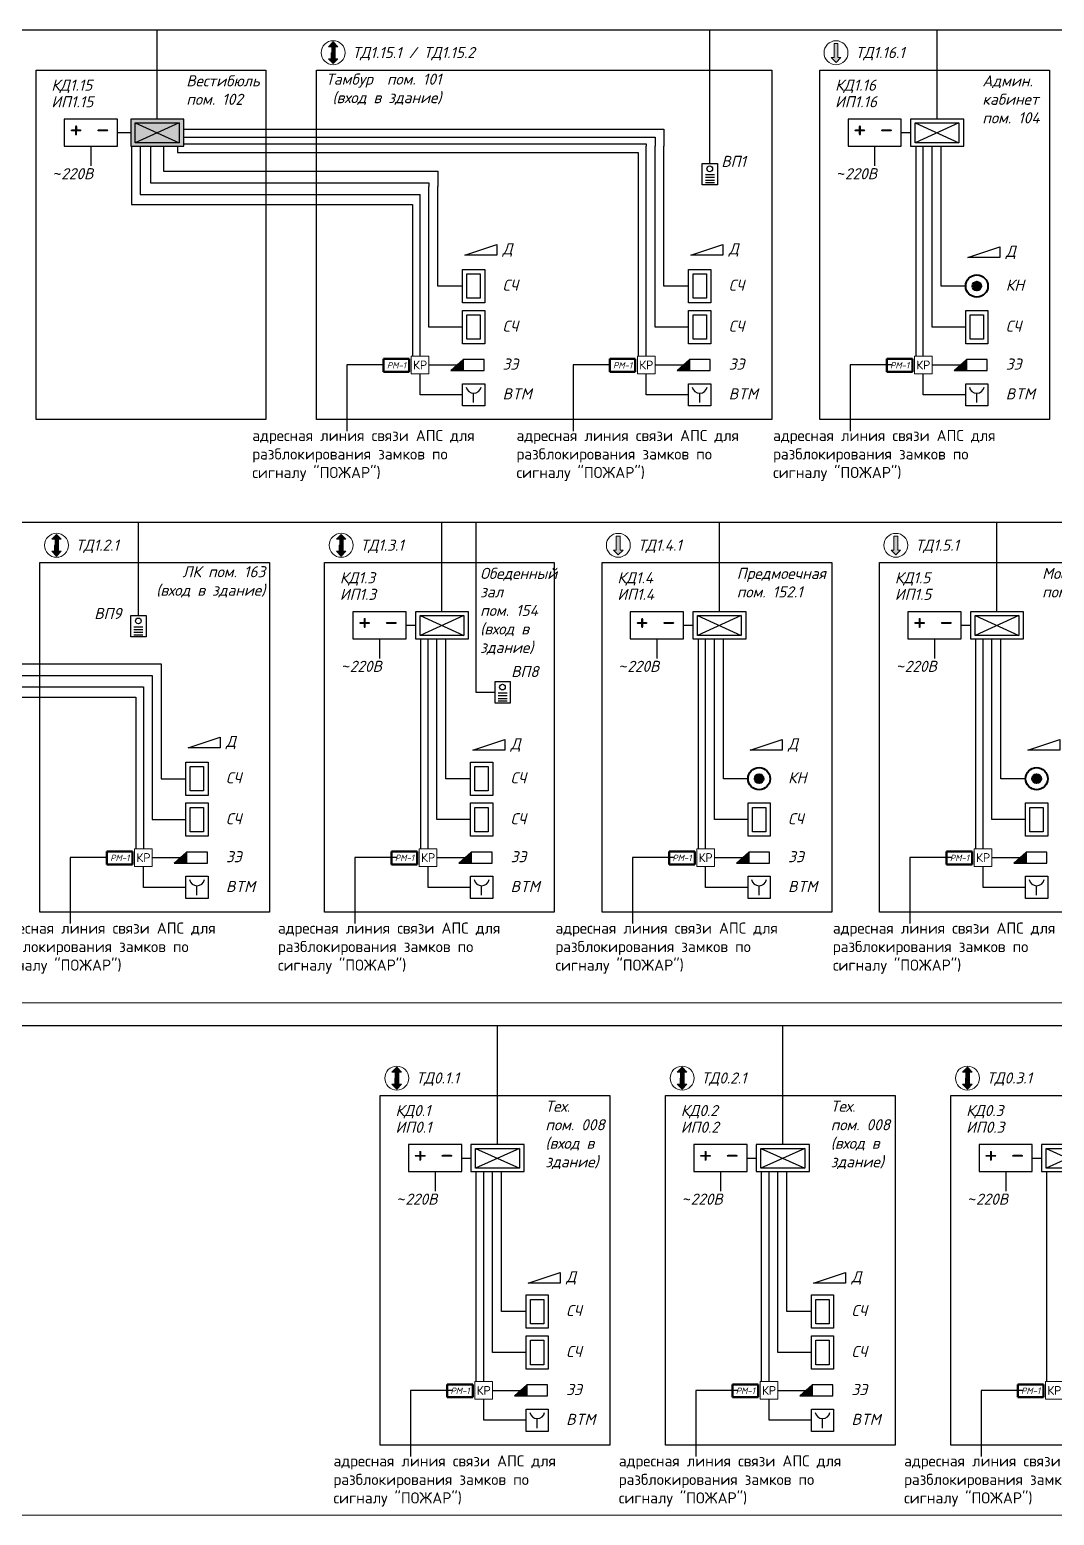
# Model space of a CAD drawing. Header units: millimetres. Extents: x -227263 to 66247, y -328592 to 378394.
# Drawn here: x -185795 to -162712, y -322928 to -289466 of the extents above; entities that cross this region are included whole.
import ezdxf
from ezdxf.enums import TextEntityAlignment as Align

# ---------------------------------------------------------------- set-up
doc = ezdxf.new("R2010")
doc.units = ezdxf.units.MM
doc.header["$LTSCALE"] = 0.5
doc.set_wipeout_variables(frame=1)
doc.linetypes.add('DASHED2', pattern=[9.525, 6.35, -3.175])
doc.layers.get('0').update_dxf_attribs({"lineweight": 18})
for name, color, linetype, lineweight in [('002_СКУД', 7, 'Continuous', 40), ('1-ПС RS-485', 6, 'Continuous', 30), ('_0', 7, 'Continuous', 18), ('_СС_ТФ', 174, 'Continuous', 30), ('АО Блоки управления', 1, 'Continuous', 50), ('АПС извещ', 1, 'Continuous', 30), ('СС_СКУД_кабель', 7, 'Continuous', 30), ('СС_СКУД_оборудование', 7, 'Continuous', 25), ('Текст', 2, 'Continuous', 0)]:
    doc.layers.add(name, color=color, linetype=linetype, lineweight=lineweight)
for name, color, linetype in [('003_ОС', 170, 'Continuous'), ('1', 7, 'Continuous'), ('Датчики охр.', 5, 'Continuous')]:
    doc.layers.add(name, color=color, linetype=linetype)
doc.styles.add('DEN', font='', dxfattribs={"height": 300})
doc.styles.add('ISOCPEUR', font='isocpeui.ttf', dxfattribs={"height": 2.5})
doc.styles.get('DEN').set_extended_font_data('ISOCPEUR')

# ---------------------------------------------------------------- blocks, each defined once
blk = doc.blocks.new('A$Cff5e0414')
at = {"color": 0, "linetype": 'Continuous', "lineweight": -2}
blk.add_wipeout([(0, 400), (400, 400), (400, 0), (0, 0)], dxfattribs=at).dxf.layer = '002_СКУД'
at = {"layer": '002_СКУД', "color": 0, "linetype": 'Continuous', "lineweight": -2}
blk.add_lwpolyline([(0, 400), (400, 400), (400, 0), (0, 0)], close=True, dxfattribs=at)
blk.add_lwpolyline([(200, 60), (200, 230)], dxfattribs=at)
blk.add_arc((200, 367), 137, 191.269, 348.731, dxfattribs=at)
blk = doc.blocks.new('A$C02b998a6')
at = {"color": 0, "linetype": 'Continuous', "lineweight": 15}
blk.add_wipeout([(0, 400), (400, 400), (400, 0), (0, 0)], dxfattribs=at).dxf.layer = '002_СКУД'
at = {"layer": '002_СКУД', "color": 0, "linetype": 'Continuous', "lineweight": 15}
blk.add_lwpolyline([(0, 0), (400, 0), (400, 400), (0, 400)], close=True, dxfattribs=at)
at = {"layer": '002_СКУД', "color": 0, "linetype": 'Continuous', "lineweight": 15, "style": 'DEN'}
blk.add_text('КР', height=200, dxfattribs=at).set_placement((200, 200), align=Align.MIDDLE_CENTER)
blk = doc.blocks.new('A$C5594c400')
at = {"layer": '002_СКУД', "color": 7, "lineweight": 30}
blk.add_lwpolyline([(0, 0), (720, 240), (720, 0), (0, 0)], dxfattribs=at)
blk = doc.blocks.new('A$C876f5cd0')
at = {"layer": '002_СКУД', "lineweight": 30}
h = blk.add_hatch(color=256, dxfattribs=at)
h.dxf.hatch_style = 1
h.paths.add_polyline_path([(468, 0), (744, 0), (468, 250)])
for points in [[(0, 250), (468, 250), (744, 0), (0, 0), (0, 250)], [(468, 250), (468, 0)]]:
    blk.add_lwpolyline(points, dxfattribs=at)
blk = doc.blocks.new('A$C49419f92')
at = {"color": 0, "linetype": 'Continuous', "lineweight": -2}
blk.add_wipeout([(0, 600), (400, 600), (400, 0), (0, 0)], dxfattribs=at).dxf.layer = '002_СКУД'
at = {"layer": '002_СКУД', "color": 0, "linetype": 'Continuous', "lineweight": -2}
for points in [[(0, 600), (400, 600), (400, 0), (0, 0)], [(80, 520), (320, 520), (320, 80), (80, 80)]]:
    blk.add_lwpolyline(points, close=True, dxfattribs=at)
blk = doc.blocks.new('РМ-1')
blk.add_wipeout([(-500, 250), (500, 250), (500, -250), (-500, -250)]).dxf.layer = 'АО Блоки управления'
at = {"layer": 'АО Блоки управления'}
for p, q in [((-500, -250), (-500, 250)), ((-500, 250), (500, 250)), ((500, 250), (500, -250)), ((500, -250), (-500, -250))]:
    blk.add_line(p, q, dxfattribs=at)
at = {"layer": 'АО Блоки управления', "color": 7, "ltscale": 100, "style": 'ISOCPEUR'}
blk.add_text('РМ-1', height=250, dxfattribs=at).set_placement((0, 0), align=Align.MIDDLE)
blk = doc.blocks.new('A$Ca14e5f01')
at = {"lineweight": 20}
h = blk.add_hatch(color=0, dxfattribs=at)
h.dxf.hatch_style = 1
h.paths.add_polyline_path([(315, 405), (378, 405), (270, 514), (162, 405), (225, 405), (225, 270), (315, 270)])
h = blk.add_hatch(color=0, dxfattribs=at)
h.dxf.hatch_style = 1
h.paths.add_polyline_path([(315, 134), (315, 270), (225, 270), (225, 134), (162, 134), (270, 25), (378, 134)])
at = {"color": 0, "lineweight": 20}
for p, q in [((162, 405), (270, 514)), ((225, 405), (162, 405)), ((378, 405), (270, 514)), ((315, 270), (315, 405)), ((315, 405), (378, 405)), ((225, 134), (162, 134)), ((162, 134), (270, 25)), ((225, 270), (225, 134)), ((315, 270), (225, 270)), ((315, 270), (225, 270)), ((378, 134), (270, 25)), ((315, 270), (315, 134)), ((315, 134), (378, 134))]:
    blk.add_line(p, q, dxfattribs=at)
blk.add_circle((270, 270), 270, dxfattribs=at)
blk = doc.blocks.new('*U275')
at = {"layer": '_СС_ТФ', "color": 3, "lineweight": 30}
for p, q in [((-102, -14), (101, -14)), ((-102, -74), (101, -74)), ((-102, -136), (101, -136)), ((-102, -194), (101, -194))]:
    blk.add_line(p, q, dxfattribs=at)
blk.add_lwpolyline([(-171, 241), (171, 241), (171, -241), (-171, -241)], close=True, dxfattribs=at)
blk.add_circle((-3, 117), 64.3, dxfattribs=at)
blk = doc.blocks.new('A$C9ab982bb')
at = {"layer": 'АПС извещ', "color": 1, "lineweight": 30, "ltscale": 100}
blk.add_lwpolyline([(320, 0), (320, 631), (0, 631), (0, 0)], close=True, dxfattribs=at)
at = {"layer": '1', "color": 7, "lineweight": 20, "style": 'DEN'}
blk.add_text('+ -', height=240, rotation=270, dxfattribs=at).set_placement((92, 573))
blk = doc.blocks.new('контр')
at = {"layer": 'АПС извещ', "color": 5, "lineweight": 30, "ltscale": 100}
blk.add_lwpolyline([(316, 162), (-314, 162), (-314, -158), (316, -158)], close=True, dxfattribs=at)
at = {"layer": 'Датчики охр.', "color": 5, "lineweight": 30}
for p, q in [((-259, 118), (259, -118)), ((259, 118), (-259, -118))]:
    blk.add_line(p, q, dxfattribs=at)
blk.add_lwpolyline([(-259, 118), (259, 118), (259, -118), (-259, -118)], close=True, dxfattribs=at)
blk = doc.blocks.new('Кнопка выхода')
at = {"layer": '002_СКУД'}
h = blk.add_hatch(color=256, dxfattribs=at)
h.dxf.hatch_style = 1
h.paths.add_polyline_path([(-100, 0, 1), (100, 0, 1)])
for radius in [250, 100]:
    blk.add_circle((0, 0), radius, dxfattribs=at)
blk = doc.blocks.new('точка доступа')
at = {"lineweight": 20}
h = blk.add_hatch(color=0, dxfattribs=at)
h.dxf.hatch_style = 1
h.paths.add_polyline_path([(-64, 154), (-64, -293), (64, -293), (64, 154), (154, 154), (0, 310), (-154, 154)])
at = {"color": 0, "lineweight": 20}
for p, q in [((-154, 154), (0, 310)), ((-64, 154), (-154, 154)), ((-64, -293), (-64, 154)), ((154, 154), (0, 310)), ((64, -293), (64, 154)), ((64, 154), (154, 154)), ((-64, -293), (64, -293))]:
    blk.add_line(p, q, dxfattribs=at)
blk.add_circle((0, 0), 385, dxfattribs=at)
blk = doc.blocks.new('A$C40bc01a5')
at = {"layer": '_0', "true_color": 0xffffff, "transparency": 33554610}
h = blk.add_hatch(color=7, dxfattribs=at)
h.dxf.hatch_style = 1
h.paths.add_polyline_path([(602, 309), (-598, 309), (-598, -300), (602, -300)])
at = {"layer": 'АПС извещ', "color": 82, "lineweight": 30, "ltscale": 100}
blk.add_lwpolyline([(602, 309), (-598, 309), (-598, -300), (602, -300)], close=True, dxfattribs=at)
at = {"layer": 'Датчики охр.', "color": 82, "lineweight": 30}
for p, q in [((-494, 225), (494, -225)), ((494, 225), (-494, -225))]:
    blk.add_line(p, q, dxfattribs=at)
blk.add_lwpolyline([(-494, 225), (494, 225), (494, -225), (-494, -225)], close=True, dxfattribs=at)

msp = doc.modelspace()

# ---------------------------------------------------------------- linework, layer by layer
for p, q in [((-115790.6, -311384.7), (-220672.3, -311384.7)), ((-220672.3, -322928), (-159060, -322928))]:
    msp.add_line(p, q)
at = {"layer": '003_ОС', "color": 1, "ltscale": 70}
for points in [[(-184416, -292089.2), (-184416, -292533)], [(-166759.3, -292089.2), (-166759.3, -292533)], [(-177915.2, -303184.7), (-177915.2, -303628.5)], [(-171663.6, -303184.7), (-171663.6, -303628.5)], [(-165411.9, -303184.7), (-165411.9, -303628.5)], [(-176662.9, -315186.6), (-176662.9, -315630.4)], [(-170234.9, -315186.6), (-170234.9, -315630.4)], [(-163806.9, -315186.6), (-163806.9, -315630.4)]]:
    msp.add_lwpolyline(points, dxfattribs=at)
at = {"layer": '1-ПС RS-485', "color": 1, "linetype": 'DASHED2', "lineweight": 30}
for points in [[(-176799.9, -297018.4), (-176166.4, -297018.4)], [(-171705.1, -297018.4), (-171071.6, -297018.4)], [(-165463.4, -297018.4), (-164830, -297018.4)], [(-183032.5, -308114), (-182399, -308114)], [(-176619.4, -308114), (-175985.9, -308114)], [(-170367.7, -308114), (-169734.2, -308114)], [(-164116, -308114), (-163482.6, -308114)], [(-175367, -320115.9), (-174733.5, -320115.9)], [(-168939, -320115.9), (-168305.5, -320115.9)]]:
    msp.add_lwpolyline(points, dxfattribs=at)
at = {"layer": 'СС_СКУД_кабель', "color": 6, "lineweight": 25}
for points in [[(-213237.9, -294766.7), (-211297.6, -294766.7), (-211297.6, -289466.3), (-140577.7, -289466.3), (-140577.7, -293295.6), (-140157.6, -293295.6)], [(-182920.1, -291484.7), (-182920.1, -289470.5)], [(-170471.5, -292476), (-170471.5, -289470.5)], [(-165350.8, -291480.6), (-165350.8, -289466.3)], [(-182320.1, -291704.2), (-171505.1, -291704.2), (-171505.1, -292089.2)], [(-183075.4, -292089.2), (-183075.4, -292913.5), (-176799.9, -292913.5), (-176799.9, -292994.5)], [(-182781.5, -292089.2), (-182781.5, -292653.1), (-176599.9, -292653.1), (-176599.9, -292994.5)], [(-182320.1, -291883.2), (-171705.1, -291883.2), (-171705.1, -292089.2)], [(-170949.5, -296163.3), (-171705.1, -296163.3), (-171705.1, -292089.2)], [(-164707.9, -296163.3), (-165463.4, -296163.3), (-165463.4, -292089.2)], [(-176044.3, -296163.3), (-176799.9, -296163.3), (-176799.9, -292994.5)], [(-213237.9, -305862.3), (-211297.6, -305862.3), (-211297.6, -300561.9), (-119154.3, -300561.9), (-119154.3, -302576.1)], [(-183344.1, -302659.7), (-183344.1, -300561.9)], [(-176506.7, -302576.1), (-176506.7, -300561.9)], [(-175743.4, -300561.9), (-175743.4, -304391.2), (-175312.1, -304391.2)], [(-170255, -302576.1), (-170255, -300561.9)], [(-164003.4, -302576.1), (-164003.4, -300561.9)], [(-175863.9, -307258.9), (-176619.4, -307258.9), (-176619.4, -303184.7)], [(-175864, -306336.9), (-176419.4, -306336.9), (-176419.4, -303184.7)], [(-169612.2, -307258.9), (-170367.7, -307258.9), (-170367.7, -303184.7)], [(-163360.5, -307258.9), (-164116, -307258.9), (-164116, -303184.7)], [(-211297.6, -305862.3), (-211297.6, -311898.6), (-162398.4, -311898.6), (-162398.4, -314578)], [(-175254.3, -314578), (-175254.3, -311898.6)], [(-168826.3, -314578), (-168826.3, -311898.6)], [(-174611.5, -319260.8), (-175367, -319260.8), (-175367, -315186.6)], [(-174611.6, -318338.8), (-175167, -318338.8), (-175167, -315186.6)], [(-168183.5, -319260.8), (-168939, -319260.8), (-168939, -315186.6)], [(-168183.6, -318338.8), (-168739, -318338.8), (-168739, -315186.6)]]:
    msp.add_lwpolyline(points, dxfattribs=at)
at = {"layer": 'СС_СКУД_кабель', "color": 1, "lineweight": 25}
for points in [[(-183816, -291784.9), (-183520.1, -291784.9)], [(-166159.3, -291784.9), (-165950.8, -291784.9)], [(-177315.2, -302880.4), (-177106.7, -302880.4)], [(-171063.6, -302880.4), (-170855, -302880.4)], [(-164811.9, -302880.4), (-164603.4, -302880.4)], [(-176062.9, -314882.3), (-175854.3, -314882.3)], [(-169634.9, -314882.3), (-169426.3, -314882.3)], [(-163206.9, -314882.3), (-162998.4, -314882.3)]]:
    msp.add_lwpolyline(points, dxfattribs=at)
at = {"layer": 'СС_СКУД_кабель', "color": 30, "lineweight": 25}
for points in [[(-183308.6, -292089.2), (-183308.6, -293175.8), (-176999.9, -293175.8)], [(-182320.1, -292037.3), (-171905.1, -292037.3), (-171905.1, -292089.2)], [(-171905.1, -296818.4), (-171905.1, -292089.2)], [(-165663.4, -296818.4), (-165663.4, -292089.2)], [(-164708, -295241.3), (-165263.4, -295241.3), (-165263.4, -292089.2)], [(-176999.9, -296818.4), (-176999.9, -293175.8)], [(-176044.3, -297690.3), (-176999.9, -297690.3), (-176999.9, -297218.4)], [(-170949.5, -297690.3), (-171905.1, -297690.3), (-171905.1, -297218.4)], [(-164707.9, -297690.3), (-165663.4, -297690.3), (-165663.4, -297218.4)], [(-176819.4, -307914), (-176819.4, -303184.7)], [(-170567.7, -307914), (-170567.7, -303184.7)], [(-169612.3, -306336.9), (-170167.7, -306336.9), (-170167.7, -303184.7)], [(-164316, -307914), (-164316, -303184.7)], [(-163360.6, -306336.9), (-163916, -306336.9), (-163916, -303184.7)], [(-182276.9, -308785.9), (-183232.5, -308785.9), (-183232.5, -308314)], [(-175863.9, -308785.9), (-176819.4, -308785.9), (-176819.4, -308314)], [(-169612.2, -308785.9), (-170567.7, -308785.9), (-170567.7, -308314)], [(-163360.5, -308785.9), (-164316, -308785.9), (-164316, -308314)], [(-175567, -319915.9), (-175567, -315186.6)], [(-169139, -319915.9), (-169139, -315186.6)], [(-174611.5, -320787.8), (-175567, -320787.8), (-175567, -320315.9)], [(-168183.5, -320787.8), (-169139, -320787.8), (-169139, -320315.9)]]:
    msp.add_lwpolyline(points, dxfattribs=at)
at = {"layer": 'СС_СКУД_кабель', "color": 6, "lineweight": 25, "ltscale": 0.5}
for points in [[(-170949.7, -295241.3), (-171505.1, -295241.3), (-171505.1, -292089.2)], [(-176044.5, -295241.3), (-176599.9, -295241.3), (-176599.9, -292994.5)]]:
    msp.add_lwpolyline(points, dxfattribs=at)
at = {"layer": 'СС_СКУД_кабель', "color": 2, "lineweight": 25}
for points in [[(-177699.9, -297018.4), (-178649.1, -297018.4), (-178649.1, -298505.4)], [(-172605.1, -297018.4), (-173554.3, -297018.4), (-173554.3, -298505.4)], [(-183932.5, -308114), (-184881.7, -308114), (-184881.7, -309601)]]:
    msp.add_lwpolyline(points, dxfattribs=at)
at = {"layer": 'СС_СКУД_оборудование', "color": 7, "lineweight": 25}
for points in [[(-185650.9, -290374.1), (-180478.4, -290374.1), (-180478.4, -298248.1), (-185650.9, -298248.1)], [(-179330.6, -290374.1), (-169073.4, -290374.1), (-169073.4, -298248.1), (-179330.6, -298248.1)], [(-167994.2, -290374.1), (-162821.8, -290374.1), (-162821.8, -298248.1), (-167994.2, -298248.1)], [(-185563.2, -301469.6), (-180390.8, -301469.6), (-180390.8, -309343.7), (-185563.2, -309343.7)], [(-179150.2, -301469.6), (-173977.7, -301469.6), (-173977.7, -309343.7), (-179150.2, -309343.7)], [(-172898.5, -301469.6), (-167726, -301469.6), (-167726, -309343.7), (-172898.5, -309343.7)], [(-166646.8, -301469.6), (-161474.4, -301469.6), (-161474.4, -309343.7), (-166646.8, -309343.7)], [(-177897.8, -313471.5), (-172725.3, -313471.5), (-172725.3, -321345.6), (-177897.8, -321345.6)], [(-171469.8, -313471.5), (-166297.3, -313471.5), (-166297.3, -321345.6), (-171469.8, -321345.6)], [(-165041.8, -313471.5), (-159869.3, -313471.5), (-159869.3, -321345.6), (-165041.8, -321345.6)]]:
    msp.add_lwpolyline(points, close=True, dxfattribs=at)

# ---------------------------------------------------------------- block references
at = {"layer": 'СС_СКУД_кабель', "color": 6}
msp.add_blockref('A$C40bc01a5', (-182922, -291789.5), dxfattribs=at)
at = {"layer": 'СС_СКУД_оборудование', "color": 6, "lineweight": 30}
for p in [(-179228.1, -290254), (-185460.7, -301349.5), (-179047.7, -301349.5), (-177795.3, -313351.5), (-171367.3, -313351.5), (-164939.3, -313351.5)]:
    msp.add_blockref('A$Ca14e5f01', p, dxfattribs=at)
at = {"layer": 'СС_СКУД_оборудование', "color": 5, "xscale": 0.7, "yscale": 0.7, "zscale": 0.7, "rotation": 180}
for p in [(-167629.8, -289984.3), (-172534, -301079.8), (-166282.4, -301079.8)]:
    msp.add_blockref('точка доступа', p, dxfattribs=at)
at = {"layer": 'СС_СКУД_оборудование', "color": 30, "true_color": 0xf26722, "xscale": 1.901923592522341, "yscale": 1.901923592522341, "zscale": 1.901923592522341, "rotation": 90}
for p in [(-183816, -292089.2), (-166159.3, -292089.2), (-177315.2, -303184.7), (-171063.6, -303184.7), (-164811.9, -303184.7), (-176062.9, -315186.6), (-169634.9, -315186.6), (-163206.9, -315186.6)]:
    msp.add_blockref('A$C9ab982bb', p, dxfattribs=at)
at = {"layer": 'СС_СКУД_оборудование', "color": 1, "lineweight": 30, "xscale": 1.901923592522341, "yscale": 1.901923592522341, "zscale": 1.901923592522341}
for p in [(-165352.7, -291789.5), (-176508.6, -302885.1), (-170256.9, -302885.1), (-164005.3, -302885.1), (-175256.2, -314887), (-168828.2, -314887), (-162400.2, -314887)]:
    msp.add_blockref('контр', p, dxfattribs=at)
at = {"layer": 'СС_СКУД_оборудование', "color": 0, "lineweight": 30}
for p in [(-170471.5, -292717.1), (-183344.1, -302900.8), (-175141.2, -304391.2)]:
    msp.add_blockref('*U275', p, dxfattribs=at)
at = {"layer": 'СС_СКУД_оборудование', "color": 7, "lineweight": 30}
for p in [(-175994.3, -294542.7), (-170899.5, -294542.7), (-164657.9, -294598.4), (-182226.9, -305638.2), (-175813.9, -305694), (-169562.2, -305694), (-163310.5, -305694), (-174561.5, -317695.9), (-168133.5, -317695.9)]:
    msp.add_blockref('A$C5594c400', p, dxfattribs=at)
at = {"layer": 'СС_СКУД_оборудование', "xscale": 1.00044096975, "yscale": 1.00044096975, "zscale": 1.00044096975}
for p in [(-164457.9, -295241.3), (-169362.2, -306336.9), (-163110.5, -306336.9)]:
    msp.add_blockref('Кнопка выхода', p, dxfattribs=at)
at = {"layer": 'СС_СКУД_оборудование', "color": 6, "lineweight": 30, "xscale": -1}
for p in [(-175560.1, -297143.4), (-170465.3, -297143.4), (-164223.7, -297143.4), (-181792.7, -308239), (-175379.6, -308239), (-169127.9, -308239), (-162876.3, -308239), (-174127.2, -320240.9), (-167699.3, -320240.9)]:
    msp.add_blockref('A$C876f5cd0', p, dxfattribs=at)

# ---------------------------------------------------------------- texts
at = {"layer": '002_СКУД', "color": 7, "lineweight": 30, "char_height": 250}
for s, insert, width, attachment_point, style in [('Вестибюль\\Pпом. 102', (-182266.9, -290492), 2280.038, 1, 'ISOCPEUR'), ('Тамбур  пом. 101\\P(вход в здание)', (-176518.8, -290807.4), 3443.88, 6, 'ISOCPEUR'), ('Админ.\\Pкабинет\\Pпом. 104', (-164333.2, -290492), 2280.038, 1, 'ISOCPEUR'), ('{\\C256;адресная линия связи АПС для разблокирования замков по сигналу "ПОЖАР")}', (-180780.8, -298481.1), 5266.706, 1, 'DEN'), ('{\\C256;адресная линия связи АПС для разблокирования замков по сигналу "ПОЖАР")}', (-174827.4, -298481.1), 5266.706, 1, 'DEN'), ('{\\C256;адресная линия связи АПС для разблокирования замков по сигналу "ПОЖАР")}', (-169047.3, -298481.1), 5266.706, 1, 'DEN'), ('ЛК пом. 163\\P(вход в здание)', (-180487.9, -301902.9), 3443.88, 6, 'ISOCPEUR'), ('Обеденный\\Pзал\\Pпом. 154\\P(вход в здание)', (-175646.3, -301587.5), 2280.038, 1, 'ISOCPEUR'), ('Предмоечная\\Pпом. 152.1', (-169864.9, -301587.5), 2280.038, 1, 'ISOCPEUR'), ('Моечная\\Pпом. 152', (-162985.8, -301587.5), 2280.038, 1, 'ISOCPEUR'), ('{\\C256;адресная линия связи АПС для разблокирования замков по сигналу "ПОЖАР")}', (-186616.3, -309576.6), 5266.706, 1, 'DEN'), ('{\\C256;адресная линия связи АПС для разблокирования замков по сигналу "ПОЖАР")}', (-180203.3, -309576.6), 5266.706, 1, 'DEN'), ('{\\C256;адресная линия связи АПС для разблокирования замков по сигналу "ПОЖАР")}', (-173951.6, -309576.6), 5266.706, 1, 'DEN'), ('{\\C256;адресная линия связи АПС для разблокирования замков по сигналу "ПОЖАР")}', (-173951.6, -309576.6), 5266.706, 1, 'DEN'), ('{\\C256;адресная линия связи АПС для разблокирования замков по сигналу "ПОЖАР")}', (-167699.9, -309576.6), 5266.706, 1, 'DEN'), ('Тех.\\Pпом. 008\\P(вход в\\Pздание)', (-174177.1, -313589.4), 2280.038, 1, 'ISOCPEUR'), ('Тех.\\Pпом. 008\\P(вход в\\Pздание)', (-167749.1, -313589.4), 2280.038, 1, 'ISOCPEUR'), ('{\\C256;адресная линия связи АПС для разблокирования замков по сигналу "ПОЖАР")}', (-178950.9, -321578.5), 5266.706, 1, 'DEN'), ('{\\C256;адресная линия связи АПС для разблокирования замков по сигналу "ПОЖАР")}', (-172522.9, -321578.5), 5266.706, 1, 'DEN'), ('{\\C256;адресная линия связи АПС для разблокирования замков по сигналу "ПОЖАР")}', (-166094.9, -321578.5), 5266.706, 1, 'DEN')]:
    msp.add_mtext(s, dxfattribs=dict(at, insert=insert, width=width, attachment_point=attachment_point, style=style))
at = {"layer": 'Текст', "color": 7, "lineweight": 20, "style": 'ISOCPEUR'}
for s, p in [('ТД1.15.1 / ТД1.15.2', (-178525.2, -290105.7)), ('ТД1.16.1', (-167188.7, -290105.7)), ('КД1.15', (-185307.3, -290839.9)), ('КД1.16', (-167650.7, -290839.9)), ('ИП1.15', (-185307.3, -291213.9)), ('ИП1.16', (-167650.7, -291213.9)), ('ВП1', (-170213.3, -292557.3)), ('Д', (-175141.8, -294527)), ('Д', (-170047, -294527)), ('Д', (-163805.4, -294582.8)), ('СЧ', (-175141.8, -295345.7)), ('СЧ', (-170047, -295345.7)), ('КН', (-163805.4, -295345.7)), ('СЧ', (-175141.8, -296267.7)), ('СЧ', (-170047, -296267.7)), ('СЧ', (-163805.4, -296267.7)), ('ЗЭ', (-175141.8, -297122.8)), ('ЗЭ', (-170047, -297122.8)), ('ЗЭ', (-163805.4, -297122.8)), ('BTM', (-175141.8, -297794.7)), ('BTM', (-170047, -297794.7)), ('BTM', (-163805.4, -297794.7)), ('ТД1.2.1', (-184757.7, -301201.3)), ('ТД1.3.1', (-178344.7, -301201.3)), ('ТД1.4.1', (-172093, -301201.3)), ('ТД1.5.1', (-165841.3, -301201.3)), ('КД1.3', (-178806.6, -301935.4)), ('КД1.4', (-172554.9, -301935.4)), ('КД1.5', (-166303.3, -301935.4)), ('ИП1.3', (-178806.6, -302309.4)), ('ИП1.4', (-172554.9, -302309.4)), ('ИП1.5', (-166303.3, -302309.4)), ('ВП9', (-184341.1, -302740.9)), ('ВП8', (-174949, -304048.2)), ('Д', (-181374.4, -305622.6)), ('Д', (-174961.3, -305678.4)), ('Д', (-168709.6, -305678.4)), ('СЧ', (-181374.4, -306441.2)), ('СЧ', (-174961.3, -306441.2)), ('КН', (-168709.6, -306441.2)), ('СЧ', (-181374.4, -307363.2)), ('СЧ', (-174961.3, -307363.2)), ('СЧ', (-168709.6, -307363.2)), ('ЗЭ', (-181374.4, -308218.3)), ('ЗЭ', (-174961.3, -308218.3)), ('ЗЭ', (-168709.6, -308218.3)), ('BTM', (-181374.4, -308890.2)), ('BTM', (-174961.3, -308890.2)), ('BTM', (-168709.6, -308890.2)), ('ТД0.1.1', (-177092.3, -313203.2)), ('ТД0.2.1', (-170664.3, -313203.2)), ('ТД0.3.1', (-164236.3, -313203.2)), ('КД0.1', (-177554.2, -313937.4)), ('КД0.2', (-171126.3, -313937.4)), ('КД0.3', (-164698.3, -313937.4)), ('ИП0.1', (-177554.2, -314311.4)), ('ИП0.2', (-171126.3, -314311.4)), ('ИП0.3', (-164698.3, -314311.4)), ('Д', (-173708.9, -317680.3)), ('Д', (-167280.9, -317680.3)), ('СЧ', (-173708.9, -318443.1)), ('СЧ', (-167280.9, -318443.1)), ('СЧ', (-173708.9, -319365.1)), ('СЧ', (-167280.9, -319365.1)), ('ЗЭ', (-173708.9, -320220.3)), ('ЗЭ', (-167280.9, -320220.3)), ('BTM', (-173708.9, -320892.2)), ('BTM', (-167280.9, -320892.2))]:
    msp.add_text(s, height=250, dxfattribs=at).set_placement(p)
at = {"layer": 'Текст', "color": 7, "linetype": 'Continuous', "lineweight": 30, "ltscale": 100, "char_height": 250, "width": 733.726, "attachment_point": 4, "style": 'ISOCPEUR'}
for insert in [(-185252.6, -292709.8), (-167596, -292709.8), (-178751.9, -303805.4), (-172500.2, -303805.4), (-166248.6, -303805.4), (-177499.5, -315807.3), (-171071.6, -315807.3), (-164643.6, -315807.3)]:
    msp.add_mtext('{\\fArial Narrow|b0|i0|c204|p34;~}220В', dxfattribs=dict(at, insert=insert))

# ---------------------------------------------------------------- next in the draw order: block references
at = {"layer": 'СС_СКУД_оборудование', "color": 7, "lineweight": 30, "xscale": 1.25, "yscale": 1.25, "zscale": 1.25}
for name, p in [('A$C49419f92', (-176044.5, -295616.3)), ('A$C49419f92', (-170949.7, -295616.3)), ('A$C49419f92', (-176044.3, -296538.3)), ('A$C49419f92', (-170949.5, -296538.3)), ('A$C49419f92', (-164707.9, -296538.3)), ('A$Cff5e0414', (-176044.3, -297940.3)), ('A$Cff5e0414', (-170949.5, -297940.3)), ('A$Cff5e0414', (-164707.9, -297940.3)), ('A$C49419f92', (-182277, -306711.9)), ('A$C49419f92', (-175864, -306711.9)), ('A$C49419f92', (-182276.9, -307633.9)), ('A$C49419f92', (-175863.9, -307633.9)), ('A$C49419f92', (-169612.2, -307633.9)), ('A$C49419f92', (-163360.5, -307633.9)), ('A$Cff5e0414', (-182276.9, -309035.9)), ('A$Cff5e0414', (-175863.9, -309035.9)), ('A$Cff5e0414', (-169612.2, -309035.9)), ('A$Cff5e0414', (-163360.5, -309035.9)), ('A$C49419f92', (-174611.6, -318713.8)), ('A$C49419f92', (-168183.6, -318713.8)), ('A$C49419f92', (-174611.5, -319635.8)), ('A$C49419f92', (-168183.5, -319635.8)), ('A$Cff5e0414', (-174611.5, -321037.8)), ('A$Cff5e0414', (-168183.5, -321037.8))]:
    msp.add_blockref(name, p, dxfattribs=at)
at = {"layer": 'СС_СКУД_оборудование', "color": 7, "lineweight": 30}
for p in [(-177199.9, -297218.4), (-172105.1, -297218.4), (-165863.4, -297218.4), (-183432.5, -308314), (-177019.4, -308314), (-170767.7, -308314), (-164516, -308314), (-175767, -320315.9), (-169339, -320315.9), (-162911, -320315.9)]:
    msp.add_blockref('A$C02b998a6', p, dxfattribs=at)

# ---------------------------------------------------------------- next in the draw order: linework, layer by layer
at = {"layer": 'СС_СКУД_кабель', "color": 6, "lineweight": 25}
for points in [[(-189308, -303184.7), (-189308, -304009), (-183032.5, -304009), (-183032.5, -304090.1), (-183032.5, -307258.9), (-182276.9, -307258.9)], [(-189014.1, -303184.7), (-189014.1, -303748.7), (-182832.5, -303748.7), (-182832.5, -304090.1), (-182832.5, -306336.9), (-182277, -306336.9)]]:
    msp.add_lwpolyline(points, dxfattribs=at)

# ---------------------------------------------------------------- next in the draw order: block references
at = {"layer": 'АО Блоки управления', "xscale": 0.5758329874892737, "yscale": 0.5758329874892737, "zscale": 0.5758329874892737}
for p in [(-177533.7, -297026.2), (-172438.9, -297026.2), (-166197.3, -297026.2), (-183766.3, -308121.8), (-177353.2, -308121.8), (-171101.6, -308121.8), (-164849.9, -308121.8), (-176100.9, -320123.7), (-169672.9, -320123.7), (-163244.9, -320123.7)]:
    msp.add_blockref('РМ-1', p, dxfattribs=at)

# ---------------------------------------------------------------- next in the draw order: linework, layer by layer
at = {"layer": 'СС_СКУД_кабель', "color": 5, "lineweight": 25}
for points in [[(-183498.7, -292085), (-183498.7, -293403.6), (-177168.6, -293403.6), (-177168.6, -296818.4)], [(-182468, -292085), (-182468, -292233.5), (-172086.2, -292233.5), (-172086.2, -296818.4)], [(-165826.8, -296818.4), (-165826.8, -292089.2)], [(-189731.3, -303180.5), (-189731.3, -304499.1), (-183401.2, -304499.1), (-183401.2, -307914)], [(-176986.9, -307914), (-176986.9, -303180.5)], [(-170731, -307914), (-170731, -303184.7)], [(-164479.4, -307914), (-164479.4, -303184.7)], [(-175734.5, -319915.9), (-175734.5, -315182.5)], [(-169306.5, -319915.9), (-169306.5, -315182.5)], [(-162878.6, -319915.9), (-162878.6, -315182.5)]]:
    msp.add_lwpolyline(points, dxfattribs=at)
at = {"layer": 'СС_СКУД_кабель', "color": 2, "lineweight": 25}
for points in [[(-166363.4, -297018.4), (-167312.7, -297018.4), (-167312.7, -298505.4)], [(-177519.4, -308114), (-178468.6, -308114), (-178468.6, -309601)], [(-171267.7, -308114), (-172217, -308114), (-172217, -309601)], [(-171267.7, -308114), (-172217, -308114), (-172217, -309601)], [(-165016, -308114), (-165965.3, -308114), (-165965.3, -309601)], [(-176267, -320115.9), (-177216.3, -320115.9), (-177216.3, -321602.9)], [(-169839, -320115.9), (-170788.3, -320115.9), (-170788.3, -321602.9)], [(-163411, -320115.9), (-164360.3, -320115.9), (-164360.3, -321602.9)]]:
    msp.add_lwpolyline(points, dxfattribs=at)
at = {"layer": 'СС_СКУД_кабель', "color": 30, "lineweight": 25}
msp.add_lwpolyline([(-189541.2, -303184.7), (-189541.2, -304271.3), (-183232.5, -304271.3), (-183232.5, -307914)], dxfattribs=at)

doc.saveas('drawing.dxf')
